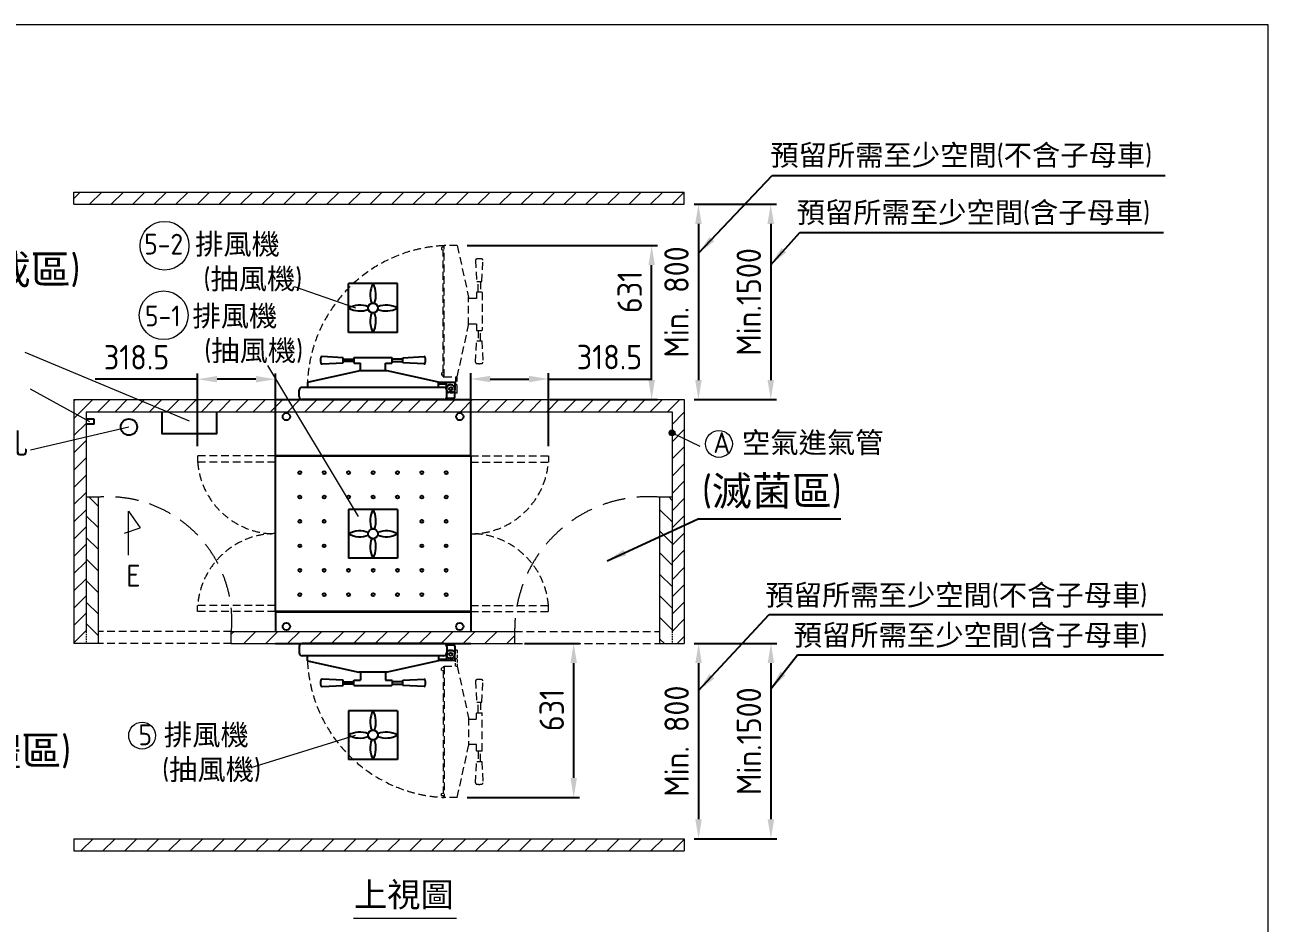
# Model space of a CAD drawing. Header units: millimetres. Extents: x 14345 to 27530, y 147 to 9417.
# Drawn here: x 22438 to 27530, y 5736 to 9417 of the extents above; entities that cross this region are included whole.
import ezdxf

# ---------------------------------------------------------------- set-up
doc = ezdxf.new("R2010")
doc.units = ezdxf.units.MM
doc.header["$MEASUREMENT"] = 0
doc.linetypes.add('HIDDEN', pattern=[9.525, 6.35, -3.175])
doc.layers.get('0').update_dxf_attribs({"lineweight": 25})
for name, color, linetype, lineweight in [('D', 3, 'Continuous', 13), ('F', 7, 'Continuous', 15), ('H', 2, 'HIDDEN', 15), ('S', 4, 'Continuous', 15)]:
    doc.layers.add(name, color=color, linetype=linetype, lineweight=lineweight)
doc.styles.get("Standard").update_dxf_attribs({"font": 'KAIU.TTF'})
doc.styles.add('STU25', font='isocp2.shx')
doc.dimstyles.new('STU25', dxfattribs={"dimscale": 40, "dimtxt": 2.5, "dimasz": 2, "dimexe": 0.6, "dimexo": 1, "dimgap": 1, "dimtad": 1, "dimdsep": 46, "dimtxsty": 'STU25', "dimcen": 2, "dimazin": 2, "dimtfac": 1, "dimtmove": 0, "dimatfit": 3, "dimfxl": 0, "dimtolj": 1, "dimtzin": 0, "dimarcsym": 0})
doc.dimstyles.new('STU25$7', dxfattribs={"dimscale": 40, "dimtxt": 2.5, "dimasz": 2, "dimexe": 1.25, "dimexo": 0.625, "dimgap": 1, "dimtad": 0, "dimdec": 4, "dimdsep": 46, "dimtxsty": 'STU25', "dimcen": 2.5, "dimazin": 2, "dimtfac": 1, "dimtdec": 4, "dimtmove": 0, "dimatfit": 3, "dimfxl": 0, "dimtolj": 1, "dimtzin": 0, "dimarcsym": 0})

# ---------------------------------------------------------------- blocks, each defined once
blk = doc.blocks.new('*D4')
at = {"layer": 'D', "color": 0, "lineweight": -2}
for p, q in [((25179.1, 6881.9), (25517.7, 6881.9)), ((25493.7, 6801.9), (25493.7, 6161.9)), ((25179.1, 6081.9), (25517.7, 6081.9))]:
    blk.add_line(p, q, dxfattribs=at)
at = {"layer": 'D', "color": 0}
for points in [[(25507, 6801.9), (25480.3, 6801.9), (25493.7, 6881.9)], [(25480.3, 6161.9), (25507, 6161.9), (25493.7, 6081.9)]]:
    blk.add_solid(points, dxfattribs=at)
at = {"layer": 'Defpoints', "color": 0}
for p in [(25139.1, 6881.9), (25139.1, 6081.9), (25493.7, 6081.9)]:
    blk.add_point(p, dxfattribs=at)
at = {"layer": 'D', "color": 0, "insert": (25403.7, 6481.9), "char_height": 100, "attachment_point": 5, "rotation": 90, "style": 'STU25'}
blk.add_mtext('\\A1;{\\Fisocp2.shx;Min.1500}', dxfattribs=at)
blk = doc.blocks.new('*D10')
at = {"layer": 'D', "color": 0, "lineweight": -2}
for p, q in [((24484.9, 6881.9), (24710, 6881.9)), ((24686, 6331.3), (24686, 6801.9)), ((24249.3, 6251.3), (24710, 6251.3))]:
    blk.add_line(p, q, dxfattribs=at)
at = {"layer": 'D', "color": 0}
for points in [[(24699.3, 6801.9), (24672.7, 6801.9), (24686, 6881.9)], [(24672.7, 6331.3), (24699.3, 6331.3), (24686, 6251.3)]]:
    blk.add_solid(points, dxfattribs=at)
at = {"layer": 'Defpoints', "color": 0}
for p in [(24444.9, 6881.9), (24686, 6881.9), (24209.3, 6251.3)]:
    blk.add_point(p, dxfattribs=at)
at = {"layer": 'D', "color": 0, "insert": (24596, 6609.6), "char_height": 100, "attachment_point": 5, "rotation": 90, "style": 'STU25'}
blk.add_mtext('\\A1;631', dxfattribs=at)
blk = doc.blocks.new('*D11')
at = {"layer": 'D', "color": 0, "lineweight": -2}
for p, q in [((25179.1, 6881.9), (25221.6, 6881.9)), ((25197.6, 6801.9), (25197.6, 6161.9)), ((25179.1, 6081.9), (25221.6, 6081.9))]:
    blk.add_line(p, q, dxfattribs=at)
at = {"layer": 'D', "color": 0}
for points in [[(25210.9, 6801.9), (25184.2, 6801.9), (25197.6, 6881.9)], [(25184.2, 6161.9), (25210.9, 6161.9), (25197.6, 6081.9)]]:
    blk.add_solid(points, dxfattribs=at)
at = {"layer": 'Defpoints', "color": 0}
for p in [(25139.1, 6881.9), (25139.1, 6081.9), (25197.6, 6081.9)]:
    blk.add_point(p, dxfattribs=at)
at = {"layer": 'D', "color": 0, "insert": (25107.6, 6481.9), "char_height": 100, "attachment_point": 5, "rotation": 90, "style": 'STU25'}
blk.add_mtext('\\A1;{\\Fisocp2.shx;Min. 800}', dxfattribs=at)
blk = doc.blocks.new('*D13')
at = {"layer": 'D', "color": 0, "lineweight": -2}
for p, q in [((25179.1, 8681.9), (25517, 8681.9)), ((25493, 8601.9), (25493, 7961.9)), ((25179.1, 7881.9), (25517, 7881.9))]:
    blk.add_line(p, q, dxfattribs=at)
at = {"layer": 'D', "color": 0}
for points in [[(25506.4, 8601.9), (25479.7, 8601.9), (25493, 8681.9)], [(25479.7, 7961.9), (25506.4, 7961.9), (25493, 7881.9)]]:
    blk.add_solid(points, dxfattribs=at)
at = {"layer": 'Defpoints', "color": 0}
for p in [(25139.1, 8681.9), (25139.1, 7881.9), (25493, 7881.9)]:
    blk.add_point(p, dxfattribs=at)
at = {"layer": 'D', "color": 0, "insert": (25403, 8281.9), "char_height": 100, "attachment_point": 5, "rotation": 90, "style": 'STU25'}
blk.add_mtext('\\A1;{\\Fisocp2.shx;Min.1500}', dxfattribs=at)
blk = doc.blocks.new('*D15')
at = {"layer": 'D', "color": 0, "lineweight": -2}
for p, q in [((25179.1, 8681.9), (25220.9, 8681.9)), ((25196.9, 8601.9), (25196.9, 7961.9)), ((25179.1, 7881.9), (25220.9, 7881.9))]:
    blk.add_line(p, q, dxfattribs=at)
at = {"layer": 'D', "color": 0}
for points in [[(25210.3, 8601.9), (25183.6, 8601.9), (25196.9, 8681.9)], [(25183.6, 7961.9), (25210.3, 7961.9), (25196.9, 7881.9)]]:
    blk.add_solid(points, dxfattribs=at)
at = {"layer": 'Defpoints', "color": 0}
for p in [(25139.1, 8681.9), (25139.1, 7881.9), (25196.9, 7881.9)]:
    blk.add_point(p, dxfattribs=at)
at = {"layer": 'D', "color": 0, "insert": (25106.9, 8281.9), "char_height": 100, "attachment_point": 5, "rotation": 90, "style": 'STU25'}
blk.add_mtext('\\A1;{\\Fisocp2.shx;Min. 800}', dxfattribs=at)
blk = doc.blocks.new('*D14')
at = {"layer": 'D', "color": 0, "lineweight": -2}
for p, q in [((24249.3, 8512.6), (25029.3, 8512.6)), ((25005.3, 7961.9), (25005.3, 8432.6)), ((24589.7, 7881.9), (25029.3, 7881.9))]:
    blk.add_line(p, q, dxfattribs=at)
at = {"layer": 'D', "color": 0}
for points in [[(25018.7, 8432.6), (24992, 8432.6), (25005.3, 8512.6)], [(24992, 7961.9), (25018.7, 7961.9), (25005.3, 7881.9)]]:
    blk.add_solid(points, dxfattribs=at)
at = {"layer": 'Defpoints', "color": 0}
for p in [(24209.3, 8512.6), (25005.3, 8512.6), (24549.7, 7881.9)]:
    blk.add_point(p, dxfattribs=at)
at = {"layer": 'D', "color": 0, "insert": (24915.3, 8322.8), "char_height": 100, "attachment_point": 5, "rotation": 90, "style": 'STU25'}
blk.add_mtext('\\A1;631', dxfattribs=at)
blk = doc.blocks.new('*D24')
at = {"layer": 'Defpoints', "color": 0}
for p in [(23145.6, 7965.2), (23145.6, 7650.9), (23464.1, 7651.9)]:
    blk.add_point(p, dxfattribs=at)
at = {"layer": 'H', "color": 0, "linetype": 'ByBlock', "lineweight": -2}
for p, q in [((23145.6, 7965.2), (22725.6, 7965.2)), ((23145.6, 7690.9), (23145.6, 7989.2)), ((23384.1, 7965.2), (23225.6, 7965.2)), ((23464.1, 7691.9), (23464.1, 7989.2))]:
    blk.add_line(p, q, dxfattribs=at)
at = {"layer": 'H', "color": 0}
for points in [[(23225.6, 7978.6), (23225.6, 7951.9), (23145.6, 7965.2)], [(23384.1, 7951.9), (23384.1, 7978.6), (23464.1, 7965.2)]]:
    blk.add_solid(points, dxfattribs=at)
at = {"layer": 'H', "color": 0, "insert": (22895.6, 8055.2), "char_height": 100, "attachment_point": 5, "style": 'STU25'}
blk.add_mtext('\\A1;318.5', dxfattribs=at)
blk = doc.blocks.new('*D25')
at = {"layer": 'Defpoints', "color": 0}
for p in [(24582.6, 7966), (24264.1, 7650.9), (24582.6, 7650.9)]:
    blk.add_point(p, dxfattribs=at)
at = {"layer": 'H', "color": 0, "linetype": 'Continuous', "lineweight": -2}
for p, q in [((24264.1, 7690.9), (24264.1, 7990)), ((24344.1, 7966), (24502.6, 7966)), ((24582.6, 7690.9), (24582.6, 7990)), ((24582.6, 7966), (25002.6, 7966))]:
    blk.add_line(p, q, dxfattribs=at)
at = {"layer": 'H', "color": 0}
for points in [[(24344.1, 7979.3), (24344.1, 7952.7), (24264.1, 7966)], [(24502.6, 7952.7), (24502.6, 7979.3), (24582.6, 7966)]]:
    blk.add_solid(points, dxfattribs=at)
at = {"layer": 'H', "color": 0, "insert": (24832.6, 8056), "char_height": 100, "attachment_point": 5, "style": 'STU25'}
blk.add_mtext('\\A1;318.5', dxfattribs=at)

msp = doc.modelspace()

# ---------------------------------------------------------------- hatches: boundary and pattern name
msp.add_hatch(color=256).paths.add_polyline_path([(25099.863, 7745.191, 1), (25078.342, 7745.191, 1)])
at = {"layer": 'H', "ltscale": 5}
h = msp.add_hatch(dxfattribs=at)
h.set_pattern_fill('ANSI31', color=256, scale=500, style=0)
h.set_pattern_definition([(45, (14345.274, 147.39), (-44.19417, 44.19417), [])])
h.paths.add_polyline_path([(22639.103, 8731.908), (22639.103, 8681.908), (25139.103, 8681.908), (25139.103, 8731.908)])
h = msp.add_hatch(dxfattribs=at)
h.set_pattern_fill('ANSI31', color=256, scale=400, style=0)
h.set_pattern_definition([(45, (14345.274, 147.39), (-35.35534, 35.35534), [])])
h.paths.add_polyline_path([(22639.103, 7881.908), (25139.103, 7881.908), (25139.103, 6881.908), (25089.103, 6881.908), (25089.103, 6931.908), (25089.103, 7734.43, 0.41421356), (25099.863, 7745.191, 0.41421356), (25089.103, 7755.951), (25089.103, 7831.908), (22689.103, 7831.908), (22689.103, 7481.908), (22689.103, 6931.908), (22689.103, 6881.908), (22639.103, 6881.908)])
h = msp.add_hatch(dxfattribs=at)
h.set_pattern_fill('ANSI31', color=256, scale=500, angle=90, style=0)
h.set_pattern_definition([(135, (237963.1, 23001.865), (-44.194174, -44.194174), [])])
h.paths.add_polyline_path([(22689.103, 6881.908), (22739.103, 6881.908), (22739.103, 7481.908), (22689.103, 7481.908), (22689.103, 6931.908)])
h = msp.add_hatch(dxfattribs=at)
h.set_pattern_fill('ANSI31', color=256, scale=500, angle=90, style=0)
h.set_pattern_definition([(135, (237863.1, 23001.865), (-44.194174, -44.194174), [])])
h.paths.add_polyline_path([(25089.103, 6881.908), (25039.103, 6881.908), (25039.103, 7482.992), (25089.103, 7482.992)])
h = msp.add_hatch(dxfattribs=at)
h.set_pattern_fill('ANSI31', color=256, scale=20, style=0)
h.set_pattern_definition([(45, (256625.05, 23029.77), (-44.90128, 44.90128), [])])
h.paths.add_polyline_path([(24444.887, 6881.908), (24444.887, 6931.908), (23283.318, 6931.908), (23283.318, 6881.908)])
h = msp.add_hatch(dxfattribs=at)
h.set_pattern_fill('ANSI31', color=256, scale=20, style=0)
h.set_pattern_definition([(45, (240888.674, 23095.28), (-44.90128, 44.90128), [])])
h.paths.add_polyline_path([(22639.103, 6031.908), (22639.103, 6081.908), (25139.103, 6081.908), (25139.103, 6031.908)])

# ---------------------------------------------------------------- linework, layer by layer
at = {"linetype": 'Continuous'}
for p, q in [((23764.103, 8156.908), (23764.103, 8356.908)), ((23964.103, 8356.908), (23764.103, 8356.908)), ((23964.103, 8156.908), (23964.103, 8356.908)), ((23964.103, 8156.908), (23764.103, 8156.908)), ((23742.115, 8053.408), (23655.115, 8057.908)), ((23742.115, 8032.408), (23742.115, 8053.408)), ((23742.115, 8047.658), (23785.353, 8047.658)), ((23785.353, 8052.908), (23786.853, 8054.408)), ((23785.353, 8052.908), (23785.353, 8032.908)), ((23786.853, 8054.408), (23941.353, 8054.408)), ((23942.853, 8052.908), (23941.353, 8054.408)), ((23942.853, 8032.908), (23942.853, 8052.908)), ((23986.09, 8047.658), (23942.853, 8047.658)), ((23986.09, 8053.408), (24073.09, 8057.908)), ((23986.09, 8032.408), (23986.09, 8053.408)), ((23655.115, 8027.908), (23742.115, 8032.408)), ((23785.353, 8038.158), (23742.115, 8038.158)), ((23785.353, 8032.908), (23786.853, 8031.408)), ((23786.853, 8031.408), (23812.603, 8031.408)), ((23915.603, 8031.408), (23941.353, 8031.408)), ((23942.853, 8032.908), (23941.353, 8031.408)), ((23942.853, 8038.158), (23986.09, 8038.158)), ((24073.09, 8027.908), (23986.09, 8032.408)), ((24199.56, 7951.908), (24132.803, 7951.908)), ((24132.803, 7945.908), (24164.56, 7945.908)), ((24164.56, 7921.908), (24164.56, 7951.908)), ((24199.56, 7951.908), (24199.56, 7921.908)), ((24189.56, 7911.908), (24174.56, 7911.908)), ((22721.478, 7801.623), (22689.103, 7801.623)), ((22721.478, 7781.623), (22721.478, 7801.623)), ((22721.478, 7781.623), (22689.103, 7781.623)), ((23964.124, 7431.668), (23764.124, 7431.668)), ((23764.124, 7431.668), (23764.124, 7231.668)), ((23964.124, 7431.668), (23964.124, 7231.668)), ((23964.124, 7231.668), (23764.124, 7231.668)), ((24164.56, 6841.908), (24164.56, 6811.908)), ((24189.56, 6851.908), (24174.56, 6851.908)), ((24199.56, 6811.908), (24199.56, 6841.908)), ((24132.803, 6817.908), (24164.56, 6817.908)), ((24199.56, 6811.908), (24132.803, 6811.908)), ((23742.115, 6731.408), (23655.115, 6735.908)), ((23742.115, 6710.408), (23742.115, 6731.408)), ((23742.115, 6725.658), (23785.353, 6725.658)), ((23785.353, 6730.908), (23786.853, 6732.408)), ((23785.353, 6710.908), (23785.353, 6730.908)), ((23786.853, 6732.408), (23812.603, 6732.408)), ((23915.603, 6732.408), (23941.353, 6732.408)), ((23942.853, 6730.908), (23941.353, 6732.408)), ((23942.853, 6730.908), (23942.853, 6710.908)), ((23986.09, 6725.658), (23942.853, 6725.658)), ((23986.09, 6731.408), (24073.09, 6735.908)), ((23986.09, 6710.408), (23986.09, 6731.408)), ((23655.115, 6705.908), (23742.115, 6710.408)), ((23785.353, 6716.158), (23742.115, 6716.158)), ((23785.353, 6710.908), (23786.853, 6709.408)), ((23786.853, 6709.408), (23941.353, 6709.408)), ((23942.853, 6710.908), (23941.353, 6709.408)), ((23942.853, 6716.158), (23986.09, 6716.158)), ((24073.09, 6705.908), (23986.09, 6710.408)), ((23964.103, 6606.908), (23764.103, 6606.908)), ((23764.103, 6606.908), (23764.103, 6406.908)), ((23964.103, 6606.908), (23964.103, 6406.908)), ((23964.103, 6406.908), (23764.103, 6406.908))]:
    msp.add_line(p, q, dxfattribs=at)
for p, q in [((23832.353, 8054.408), (23895.853, 8054.408)), ((23595.403, 7953.108), (23806.603, 7998.908)), ((23921.603, 7998.908), (23806.603, 7998.908)), ((23812.603, 7998.908), (23812.603, 8031.408)), ((23915.603, 7998.908), (23915.603, 8031.408)), ((24132.803, 7953.108), (23921.603, 7998.908)), ((23595.403, 7953.108), (23595.403, 7931.908)), ((24132.803, 7931.908), (24132.803, 7953.108)), ((23561.603, 7893.908), (23561.603, 7919.908)), ((24154.603, 7931.908), (23573.603, 7931.908)), ((24166.603, 7893.908), (24166.603, 7919.908)), ((24184.06, 7941.908), (24180.56, 7941.908)), ((24183.56, 7941.908), (24180.56, 7941.908)), ((24199.56, 7892.908), (24199.56, 7925.908)), ((23464.103, 7881.908), (24264.103, 7881.908)), ((24154.603, 7881.908), (23573.603, 7881.908)), ((24164.349, 7886.908), (24193.56, 7886.908)), ((24164.349, 7886.908), (24193.56, 7886.908)), ((23464.103, 7012.908), (23464.103, 7831.908)), ((24264.103, 7651.908), (24264.103, 7831.908)), ((24264.103, 7651.908), (23464.103, 7651.908)), ((23464.103, 7650.908), (24264.103, 7650.908)), ((24264.103, 7650.908), (24264.103, 7012.908)), ((24264.103, 7012.908), (23464.103, 7012.908)), ((23464.103, 7011.908), (24264.103, 7011.908)), ((23464.103, 7011.908), (23464.103, 6931.908)), ((24264.103, 7011.908), (24264.103, 6931.908)), ((23464.103, 6881.908), (24264.103, 6881.908)), ((24154.603, 6881.908), (23573.603, 6881.908)), ((24164.349, 6876.908), (24193.56, 6876.908)), ((24164.349, 6876.908), (24193.56, 6876.908)), ((23561.603, 6869.908), (23561.603, 6843.908)), ((24154.603, 6831.908), (23573.603, 6831.908)), ((23595.403, 6810.708), (23595.403, 6831.908)), ((24132.803, 6831.908), (24132.803, 6810.708)), ((24166.603, 6869.908), (24166.603, 6843.908)), ((24199.56, 6870.908), (24199.56, 6837.908)), ((23595.403, 6810.708), (23806.603, 6764.908)), ((24132.803, 6810.708), (23921.603, 6764.908)), ((24183.56, 6821.908), (24180.56, 6821.908)), ((24184.06, 6821.908), (24180.56, 6821.908)), ((23921.603, 6764.908), (23806.603, 6764.908)), ((23812.603, 6764.908), (23812.603, 6732.408)), ((23915.603, 6764.908), (23915.603, 6732.408)), ((23832.353, 6709.408), (23895.853, 6709.408))]:
    msp.add_line(p, q)
msp.add_lwpolyline([(22999.546, 7831.908), (22999.546, 7742.31), (23224.254, 7742.31), (23224.254, 7831.908)], dxfattribs=at)
for centre, radius in [((23864.103, 8256.908), 20), ((23864.103, 8256.908), 20), ((23864.103, 8256.908), 20), ((23864.103, 8256.908), 20), ((24182.06, 7925.908), 6.45), ((24182.06, 7925.908), 6.4), ((22864.103, 7769.087), 33.5), ((23509.103, 7811.908), 15), ((24219.103, 7811.908), 15), ((25089.103, 7745.191), 10.761), ((23564.103, 7582.408), 6), ((23664.103, 7582.408), 6), ((23764.103, 7582.408), 6), ((23864.103, 7582.408), 6), ((23964.103, 7582.408), 6), ((24064.103, 7582.408), 6), ((24164.103, 7582.408), 6), ((23564.103, 7482.408), 6), ((23664.103, 7482.408), 6), ((23764.103, 7482.408), 6), ((23864.103, 7482.408), 6), ((23964.103, 7482.408), 6), ((24064.103, 7482.408), 6), ((24164.103, 7482.408), 6), ((23564.103, 7382.408), 6), ((23664.103, 7382.408), 6), ((24064.103, 7382.408), 6), ((24164.103, 7382.408), 6), ((23864.124, 7331.668), 20), ((23564.103, 7282.408), 6), ((23664.103, 7282.408), 6), ((24064.103, 7282.408), 6), ((24164.103, 7282.408), 6), ((23564.103, 7182.408), 6), ((23664.103, 7182.408), 6), ((23764.103, 7182.408), 6), ((23864.103, 7182.408), 6), ((23964.103, 7182.408), 6), ((24064.103, 7182.408), 6), ((24164.103, 7182.408), 6), ((23564.103, 7082.408), 6), ((23664.103, 7082.408), 6), ((23764.103, 7082.408), 6), ((23864.103, 7082.408), 6), ((23964.103, 7082.408), 6), ((24064.103, 7082.408), 6), ((24164.103, 7082.408), 6), ((23509.103, 6951.908), 15), ((24219.103, 6951.908), 15), ((24182.06, 6837.908), 6.45), ((24182.06, 6837.908), 6.4), ((23864.103, 6506.908), 20), ((23864.103, 6506.908), 20), ((23864.103, 6506.908), 20), ((23864.103, 6506.908), 20)]:
    msp.add_circle(centre, radius)
for centre, radius, start, end in [((23945.127, 8311.033), 93.11, 150.481802, 201.977032), ((23783.078, 8311.033), 93.11, 338.022968, 29.518198), ((23809.978, 8175.884), 93.11, 68.022968, 119.518198), ((23809.978, 8337.932), 93.11, 240.481802, 291.977032), ((23918.227, 8175.884), 93.11, 60.481802, 111.977032), ((23918.227, 8337.932), 93.11, 248.022968, 299.518198), ((23945.127, 8202.783), 93.11, 158.022968, 209.518198), ((23783.078, 8202.783), 93.11, 330.481802, 21.977032), ((23573.603, 7919.908), 12, 90, 180), ((23573.603, 7893.908), 12, 180, 270), ((24154.603, 7919.908), 12, 0, 90), ((24154.603, 7893.908), 12, 270, 0), ((24180.56, 7925.908), 16, 90, 167.846803), ((24183.56, 7925.908), 16, 0, 90), ((24193.56, 7892.908), 6, 270, 0), ((23945.148, 7385.793), 93.11, 150.481802, 201.977032), ((23783.099, 7385.793), 93.11, 338.022968, 29.518198), ((23809.999, 7250.644), 93.11, 68.022968, 119.518198), ((23918.248, 7250.644), 93.11, 60.481802, 111.977032), ((23809.999, 7412.693), 93.11, 240.481802, 291.977032), ((23945.148, 7277.544), 93.11, 158.022968, 209.518198), ((23783.099, 7277.544), 93.11, 330.481802, 21.977032), ((23918.248, 7412.693), 93.11, 248.022968, 299.518198), ((23573.603, 6869.908), 12, 90, 180), ((24154.603, 6869.908), 12, 0, 90), ((24193.56, 6870.908), 6, 0, 90), ((23573.603, 6843.908), 12, 180, 270), ((24154.603, 6843.908), 12, 270, 0), ((24180.56, 6837.908), 16, 192.153197, 270), ((24183.56, 6837.908), 16, 270, 0), ((23945.127, 6561.033), 93.11, 150.481802, 201.977032), ((23783.078, 6561.033), 93.11, 338.022968, 29.518198), ((23809.978, 6425.884), 93.11, 68.022968, 119.518198), ((23918.227, 6425.884), 93.11, 60.481802, 111.977032), ((23809.978, 6587.932), 93.11, 240.481802, 291.977032), ((23945.127, 6452.783), 93.11, 158.022968, 209.518198), ((23783.078, 6452.783), 93.11, 330.481802, 21.977032), ((23918.227, 6587.932), 93.11, 248.022968, 299.518198)]:
    msp.add_arc(centre, radius, start, end)
for centre, radius, start, end in [((23704.888, 8042.908), 55.773, 168.647115, 191.352885), ((23655.115, 8052.901), 5.007, 90, 168.647115), ((24073.09, 8052.901), 5.007, 11.352885, 90), ((24023.318, 8042.908), 55.773, 348.647115, 11.352885), ((23655.115, 8032.915), 5.007, 191.352885, 275.921872), ((24073.09, 8032.915), 5.007, 264.078128, 348.647115), ((24174.56, 7921.908), 10, 180, 270), ((24189.56, 7921.908), 10, 270, 0), ((24174.56, 6841.908), 10, 90, 180), ((24189.56, 6841.908), 10, 0, 90), ((23704.888, 6720.908), 55.773, 168.647115, 191.352885), ((23655.115, 6730.901), 5.007, 90, 168.647115), ((24073.09, 6730.901), 5.007, 11.352885, 90), ((24023.318, 6720.908), 55.773, 348.647115, 11.352885), ((23655.115, 6710.915), 5.007, 191.352885, 275.921872), ((24073.09, 6710.915), 5.007, 264.078128, 348.647115)]:
    msp.add_arc(centre, radius, start, end, dxfattribs=at)
at = {"layer": 'D'}
for p, q in [((23540.391, 8345.425), (23791.916, 8257.574)), ((22438.451, 8076.175), (23110.985, 7794.153)), ((23804.909, 7402.957), (23432.572, 8021.926)), ((22703.803, 7791.226), (22461.273, 7924.47)), ((25089.103, 7745.191), (25202.811, 7691.081)), ((22862.968, 7423.945), (22910.396, 7356.425)), ((22862.968, 7243.945), (22862.968, 7423.945)), ((22845.673, 7333.945), (22910.396, 7356.425)), ((23790.713, 6505.385), (23364.122, 6372.846))]:
    msp.add_line(p, q, dxfattribs=at)
at = {"layer": 'D', "linetype": 'Continuous'}
msp.add_line((22864.103, 7769.087), (22461.273, 7674.677), dxfattribs=at)
at = {"layer": 'D', "color": 11}
msp.add_line((23783.688, 5756.531), (24206.582, 5756.531), dxfattribs=at)
at = {"layer": 'D'}
for centre, radius in [((23010.163, 8512.159), 100), ((23006.36, 8227.32), 100), ((25280.741, 7699.988), 55), ((22918.357, 6504.667), 55)]:
    msp.add_circle(centre, radius, dxfattribs=at)
at = {"layer": 'F', "color": 6}
msp.add_lwpolyline([(14345.274, 9417.389), (14345.274, 147.389), (27530.274, 147.389), (27530.274, 9417.389)], close=True, dxfattribs=at)
msp.add_lwpolyline([(14345.274, 9417.389), (14345.274, 147.389), (27530.274, 147.389), (27530.274, 9417.389)], close=True, dxfattribs=at)
at = {"layer": 'H', "ltscale": 5}
for p, q in [((24155.06, 8506.212), (24144.06, 8505.366)), ((24144.06, 8505.366), (24144.06, 8496.366)), ((24151.06, 8505.904), (24151.06, 8512.366)), ((24151.06, 8512.366), (24155.06, 8512.366)), ((24155.06, 7975.166), (24155.06, 8512.566)), ((24209.26, 8512.566), (24155.06, 8512.566)), ((24209.26, 8512.566), (24255.06, 8301.366)), ((24144.06, 8496.366), (24155.06, 8495.519)), ((24151.06, 7991.904), (24151.06, 8495.827)), ((24284.06, 8452.853), (24288.56, 8365.853)), ((24309.56, 8365.853), (24314.06, 8452.853)), ((24288.56, 8365.853), (24309.56, 8365.853)), ((24294.31, 8322.616), (24294.31, 8365.853)), ((24303.81, 8365.853), (24303.81, 8322.616)), ((24255.06, 8186.366), (24255.06, 8301.366)), ((24289.06, 8322.616), (24287.56, 8321.116)), ((24287.56, 8321.116), (24287.56, 8295.366)), ((24309.06, 8322.616), (24289.06, 8322.616)), ((24309.06, 8322.616), (24310.56, 8321.116)), ((24310.56, 8321.116), (24310.56, 8166.616)), ((24287.56, 8295.366), (24255.06, 8295.366)), ((24209.26, 7975.166), (24255.06, 8186.366)), ((24255.06, 8192.366), (24287.56, 8192.366)), ((24287.56, 8192.366), (24287.56, 8166.616)), ((24289.06, 8165.116), (24287.56, 8166.616)), ((24289.06, 8165.116), (24309.06, 8165.116)), ((24294.31, 8165.116), (24294.31, 8121.878)), ((24303.81, 8121.878), (24303.81, 8165.116)), ((24309.06, 8165.116), (24310.56, 8166.616)), ((24284.06, 8034.878), (24288.56, 8121.878)), ((24288.56, 8121.878), (24309.56, 8121.878)), ((24309.56, 8121.878), (24314.06, 8034.878)), ((24144.06, 7991.366), (24155.06, 7992.212)), ((24144.06, 7991.366), (24144.06, 7982.366)), ((24155.06, 7981.519), (24144.06, 7982.366)), ((24151.06, 7975.366), (24151.06, 7981.827)), ((24151.06, 7975.366), (24155.06, 7975.366)), ((24155.06, 7975.166), (24209.26, 7975.166)), ((24202.06, 7975.166), (24202.06, 7943.408)), ((24208.06, 7908.408), (24208.06, 7975.166)), ((23464.103, 7650.908), (23145.603, 7650.908)), ((23145.603, 7650.908), (23145.603, 7625.908)), ((24264.103, 7650.908), (24582.603, 7650.908)), ((24582.603, 7650.908), (24582.603, 7625.908)), ((23464.103, 7625.908), (23145.603, 7625.908)), ((24264.103, 7625.908), (24582.603, 7625.908)), ((23464.103, 7037.908), (23145.603, 7037.908)), ((23145.603, 7012.908), (23145.603, 7037.908)), ((24264.103, 7037.908), (24582.603, 7037.908)), ((24582.603, 7012.908), (24582.603, 7037.908)), ((23464.103, 7012.908), (23145.603, 7012.908)), ((24264.103, 7012.908), (24582.603, 7012.908)), ((23283.318, 6931.908), (22739.103, 6931.908)), ((24444.887, 6931.908), (25039.103, 6931.908)), ((23283.318, 6881.908), (22739.103, 6881.908)), ((24444.887, 6881.908), (25039.103, 6881.908)), ((24155.06, 6782.297), (24144.06, 6781.451)), ((24144.06, 6772.451), (24144.06, 6781.451)), ((24151.06, 6788.451), (24155.06, 6788.451)), ((24151.06, 6788.451), (24151.06, 6781.989)), ((24155.06, 6788.651), (24155.06, 6251.251)), ((24155.06, 6788.651), (24209.26, 6788.651)), ((24209.26, 6788.651), (24255.06, 6577.451)), ((24144.06, 6772.451), (24155.06, 6771.604)), ((24151.06, 6771.912), (24151.06, 6267.989)), ((24284.06, 6728.938), (24288.56, 6641.938)), ((24309.56, 6641.938), (24314.06, 6728.938)), ((24288.56, 6641.938), (24309.56, 6641.938)), ((24294.31, 6598.701), (24294.31, 6641.938)), ((24303.81, 6641.938), (24303.81, 6598.701)), ((24255.06, 6577.451), (24255.06, 6462.451)), ((24255.06, 6571.451), (24287.56, 6571.451)), ((24289.06, 6598.701), (24287.56, 6597.201)), ((24287.56, 6571.451), (24287.56, 6597.201)), ((24289.06, 6598.701), (24309.06, 6598.701)), ((24309.06, 6598.701), (24310.56, 6597.201)), ((24310.56, 6442.701), (24310.56, 6597.201)), ((24287.56, 6468.451), (24255.06, 6468.451)), ((24287.56, 6442.701), (24287.56, 6468.451)), ((24209.26, 6251.251), (24255.06, 6462.451)), ((24289.06, 6441.201), (24287.56, 6442.701)), ((24309.06, 6441.201), (24289.06, 6441.201)), ((24294.31, 6441.201), (24294.31, 6397.963)), ((24303.81, 6397.963), (24303.81, 6441.201)), ((24309.06, 6441.201), (24310.56, 6442.701)), ((24284.06, 6310.963), (24288.56, 6397.963)), ((24288.56, 6397.963), (24309.56, 6397.963)), ((24309.56, 6397.963), (24314.06, 6310.963)), ((24144.06, 6267.451), (24155.06, 6268.297)), ((24144.06, 6258.451), (24144.06, 6267.451)), ((24155.06, 6257.604), (24144.06, 6258.451)), ((24151.06, 6257.912), (24151.06, 6251.451)), ((24151.06, 6251.451), (24155.06, 6251.451)), ((24209.26, 6251.251), (24155.06, 6251.251))]:
    msp.add_line(p, q, dxfattribs=at)
at = {"layer": 'H', "ltscale": 2}
for p, q in [((24168.06, 7918.408), (24168.06, 7933.408)), ((24178.06, 7943.408), (24208.06, 7943.408)), ((24208.06, 7908.408), (24178.06, 7908.408)), ((24168.06, 6845.408), (24168.06, 6830.408)), ((24208.06, 6855.408), (24178.06, 6855.408)), ((24208.06, 6855.408), (24208.06, 6788.651)), ((24178.06, 6820.408), (24208.06, 6820.408)), ((24202.06, 6788.651), (24202.06, 6820.408))]:
    msp.add_line(p, q, dxfattribs=at)
at = {"layer": 'H'}
for p, q in [((22689.103, 6931.908), (22689.103, 6881.908)), ((25089.103, 6931.908), (25089.103, 6881.908))]:
    msp.add_line(p, q, dxfattribs=at)
at = {"layer": 'H', "ltscale": 2}
for centre in [(24182.06, 7925.908), (24182.06, 6837.908)]:
    msp.add_circle(centre, 6.4, dxfattribs=at)
at = {"layer": 'H', "ltscale": 5}
for centre, radius, start, end in [((24182.06, 7925.908), 587.288, 92.654581, 177.345419), ((24289.067, 8452.853), 5.007, 101.352885, 185.921872), ((24299.06, 8403.08), 55.773, 78.647115, 101.352885), ((24309.053, 8452.853), 5.007, 0, 78.647115), ((24289.067, 8034.878), 5.007, 174.078128, 258.647115), ((24299.06, 8084.651), 55.773, 258.647115, 281.352885), ((24309.053, 8034.878), 5.007, 281.352885, 360), ((23464.103, 7650.908), 319.48, 184.488112, 270), ((24264.103, 7650.908), 319.48, 270, 355.511888), ((23464.103, 7012.908), 319.48, 90, 175.511888), ((24264.103, 7012.908), 319.48, 4.488112, 90), ((24182.06, 6837.908), 587.288, 182.654581, 267.345419), ((24289.067, 6728.938), 5.007, 101.352885, 185.921872), ((24299.06, 6679.165), 55.773, 78.647115, 101.352885), ((24309.053, 6728.938), 5.007, 0, 78.647115), ((24289.067, 6310.963), 5.007, 174.078128, 258.647115), ((24299.06, 6360.736), 55.773, 258.647115, 281.352885), ((24309.053, 6310.963), 5.007, 281.352885, 360)]:
    msp.add_arc(centre, radius, start, end, dxfattribs=at)
at = {"layer": 'H', "ltscale": 2}
for centre, start, end in [((24178.06, 7933.408), 90, 180), ((24178.06, 7918.408), 180, 270), ((24178.06, 6845.408), 90, 180), ((24178.06, 6830.408), 180, 270)]:
    msp.add_arc(centre, 10, start, end, dxfattribs=at)
at = {"layer": 'H', "ltscale": 15}
for centre, radius, start, end in [((22778.364, 6975.875), 507.553, 355.153261, 94.436515), ((24992.307, 6935.692), 548.217, 85.103263, 180.395455)]:
    msp.add_arc(centre, radius, start, end, dxfattribs=at)
at = {"layer": 'S'}
for p, q in [((22639.103, 8731.908), (25139.103, 8731.908)), ((22639.103, 8681.908), (25139.103, 8681.908)), ((22689.103, 7481.908), (22689.103, 6931.908)), ((22739.103, 7481.908), (22689.103, 7481.908)), ((22739.103, 6881.908), (22739.103, 7481.908)), ((25039.103, 6881.908), (25039.103, 7482.992)), ((25039.103, 7482.992), (25089.103, 7482.992)), ((23283.318, 6881.908), (23283.318, 6931.908)), ((24444.887, 6881.908), (24444.887, 6931.908)), ((22639.103, 6081.908), (25139.103, 6081.908)), ((22639.103, 6081.908), (22639.103, 6031.908)), ((25139.103, 6081.908), (25139.103, 6031.908)), ((22639.103, 6031.908), (25139.103, 6031.908))]:
    msp.add_line(p, q, dxfattribs=at)
at = {"layer": 'S', "linetype": 'Continuous'}
for p, q in [((22639.103, 8681.908), (22639.103, 8731.908)), ((25139.103, 8681.908), (25139.103, 8731.908)), ((22639.103, 7881.908), (22639.103, 6881.908)), ((22639.103, 7881.908), (25139.103, 7881.908)), ((25139.103, 7881.908), (25139.103, 6881.908)), ((22689.103, 7831.908), (22689.103, 7481.908)), ((22689.103, 7831.908), (25089.103, 7831.908)), ((25089.103, 7831.908), (25089.103, 6931.908)), ((23283.318, 6931.908), (24444.887, 6931.908)), ((22739.103, 6881.908), (22639.103, 6881.908)), ((23283.318, 6881.908), (24444.887, 6881.908)), ((25039.103, 6881.908), (25139.103, 6881.908))]:
    msp.add_line(p, q, dxfattribs=at)

# ---------------------------------------------------------------- texts
at = {"layer": 'D', "color": 11, "attachment_point": 1}
for s, insert, char_height in [('{\\C3;預留所需至少空間\\Fisocp2.shx;(\\f標楷體|b0|i0|c136|p65;不含子母車\\Fisocp2.shx;)}', (25491.05, 8925.955), 85), ('{\\C3;預留所需至少空間\\Fisocp2.shx;(\\f標楷體|b0|i0|c136|p65;含子母車\\Fisocp2.shx;)}', (25598.861, 8691.455), 85), ('{\\Fisocp2.shx;\\C3;(\\f標楷體|b0|i0|c136|p65;卸載區\\Fisocp2.shx;)}', (22093.905, 8474.63), 120), ('{\\Fisocp2.shx;\\C3;A \\f標楷體|b0|i0|c136|p65;空氣進氣管}', (25257.913, 7748.191), 85), ('{\\Fisocp2.shx;\\C3;(\\f標楷體|b0|i0|c136|p65;滅菌區\\Fisocp2.shx;)}', (25211.742, 7567.437), 120), ('{\\C3;預留所需至少空間\\Fisocp2.shx;(\\f標楷體|b0|i0|c136|p65;不含子母車\\Fisocp2.shx;)}', (25471.156, 7123.38), 85), ('{\\C3;預留所需至少空間\\Fisocp2.shx;(\\f標楷體|b0|i0|c136|p65;含子母車\\Fisocp2.shx;)}', (25587.204, 6959.219), 85), ('{\\Fisocp2.shx;\\C3;(\\f標楷體|b0|i0|c136|p65;載體區\\Fisocp2.shx;)}', (22055.708, 6502.393), 120), ('上視圖', (23785.587, 5903.285), 100)]:
    msp.add_mtext(s, dxfattribs=dict(at, insert=insert, char_height=char_height))
at = {"layer": 'D', "color": 11, "char_height": 85, "attachment_point": 1, "style": 'STU25'}
for s, insert in [('{\\C3;5-2 \\f標楷體|b0|i0|c136|p65;排風機\\P\\Fisocp2.shx;     (\\f標楷體|b0|i0|c136|p65;抽風機\\Fisocp2.shx;)}', (22926.597, 8561.301)), ('{\\C3;5-1 \\f標楷體|b0|i0|c136|p65;排風機\\P\\Fisocp2.shx;     (\\f標楷體|b0|i0|c136|p65;抽風機\\Fisocp2.shx;)}', (22930.014, 8267.117)), ('{\\C3;3 \\f標楷體|b0|i0|c136|p65;排水孔}', (22000.368, 7745.56)), ('{\\C3;5 \\f標楷體|b0|i0|c136|p65;排風機\\P\\Fisocp2.shx;  (\\f標楷體|b0|i0|c136|p65;抽風機\\Fisocp2.shx;)}', (22903.306, 6550.303))]:
    msp.add_mtext(s, dxfattribs=dict(at, insert=insert))
at = {"layer": 'D', "insert": (22853.432, 7205.037), "char_height": 90, "attachment_point": 1}
msp.add_mtext('{\\Fisocp2.shx;E}', dxfattribs=at)

# ---------------------------------------------------------------- dimensions: what is measured, and where the dimension line sits
at = {"layer": 'D'}
for base, p1, p2, text, picture, middle in [((25196.937, 7881.908), (25139.103, 8681.908), (25139.103, 7881.908), '{\\Fisocp2.shx;Min. <>}', '*D15', (25196.937, 8281.908)), ((25493.041, 7881.908), (25139.103, 8681.908), (25139.103, 7881.908), '{\\Fisocp2.shx;Min.1500}', '*D13', (25493.041, 8281.908)), ((25197.57, 6081.908), (25139.103, 6881.908), (25139.103, 6081.908), '{\\Fisocp2.shx;Min. <>}', '*D11', (25197.57, 6481.908)), ((25493.674, 6081.908), (25139.103, 6881.908), (25139.103, 6081.908), '{\\Fisocp2.shx;Min.1500}', '*D4', (25493.674, 6481.908))]:
    dim = msp.add_linear_dim(base=base, p1=p1, p2=p2, angle=90, text=text, dimstyle='STU25', dxfattribs=at)
    dim.commit()
    dim.dimension.update_dxf_attribs({"geometry": picture, "text_midpoint": middle, "dimtype": 160})
for base, p1, p2, picture, middle in [((25005.326, 8512.566), (24549.721, 7881.908), (24209.26, 8512.566), '*D14', (25005.326, 8322.833)), ((24685.995, 6881.908), (24209.26, 6251.251), (24444.887, 6881.908), '*D10', (24685.995, 6609.58))]:
    dim = msp.add_linear_dim(base=base, p1=p1, p2=p2, angle=90, dimstyle='STU25', override={"dimdec": 0}, dxfattribs=at)
    dim.commit()
    dim.dimension.update_dxf_attribs({"geometry": picture, "text_midpoint": middle, "dimtype": 160})
at = {"layer": 'H', "color": 3, "linetype": 'ByBlock'}
dim = msp.add_linear_dim(base=(23145.603, 7965.242), p1=(23464.103, 7651.908), p2=(23145.603, 7650.908), dimstyle='STU25', dxfattribs=at)
dim.commit()
dim.dimension.update_dxf_attribs({"geometry": '*D24', "text_midpoint": (22895.603, 8055.242)})
at = {"layer": 'H', "color": 3, "linetype": 'Continuous'}
dim = msp.add_linear_dim(base=(24582.603, 7966.009), p1=(24264.103, 7650.908), p2=(24582.603, 7650.908), dimstyle='STU25', dxfattribs=at)
dim.commit()
dim.dimension.update_dxf_attribs({"geometry": '*D25', "text_midpoint": (24832.603, 8056.009)})

# ---------------------------------------------------------------- leaders
at = {"layer": 'D'}
for points in [[(25196.937, 8481.219), (25499.361, 8799.983), (27108.346, 8799.983)], [(25493.041, 8434.45), (25612.18, 8566.205), (27101.55, 8566.205)], [(24823.086, 7221.404), (25196.409, 7393.422), (25780.571, 7393.422)], [(25197.57, 6689.198), (25486.064, 7000.456), (27098.332, 7000.456)], [(25493.674, 6696.296), (25602.112, 6835.459), (27101.619, 6835.459)]]:
    msp.add_leader(points, dimstyle='STU25$7', override={"dimgap": 1, "dimtad": 0}, dxfattribs=at)

doc.saveas('drawing.dxf')
